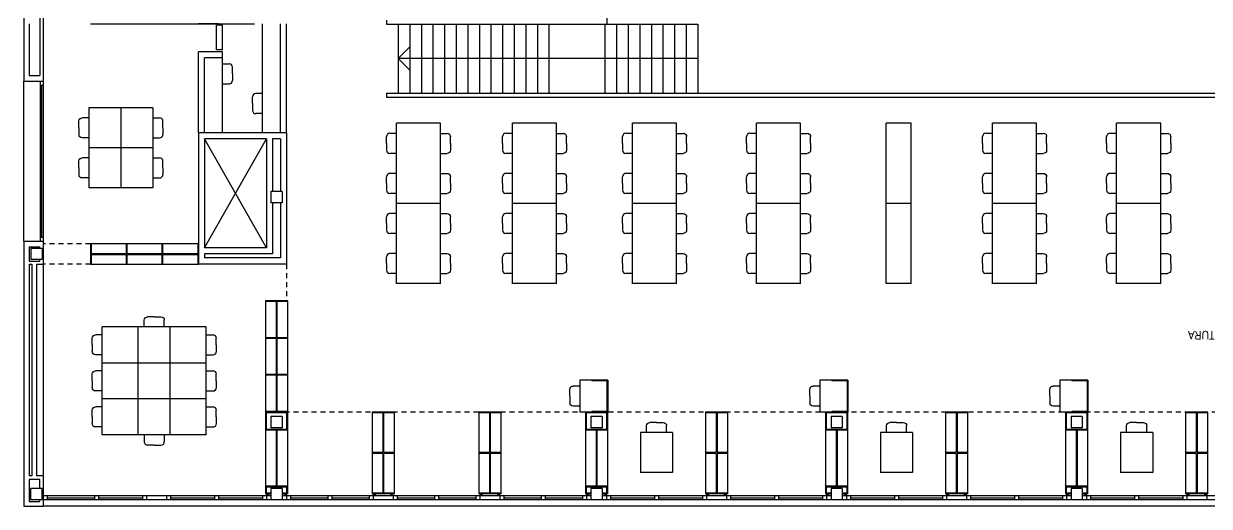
# Model space of a CAD drawing. Extents: x 60 to 232, y 77 to 220.
# Drawn here: x 67.41 to 97.05, y 82.56 to 94.61 of the extents above; entities that cross this region are included whole.
import ezdxf

# ---------------------------------------------------------------- set-up
doc = ezdxf.new("R2010")
doc.units = 0
doc.header["$MEASUREMENT"] = 0
doc.linetypes.add('RAYITAS', pattern=[0.375, 0.25, -0.125])
doc.linetypes.add('RAYITAS2', pattern=[0.1875, 0.125, -0.0625])
doc.layers.get('0').update_dxf_attribs({"linetype": 'CONTINUOUS'})
for name, color, linetype in [('ALBA', 7, 'CONTINUOUS'), ('CARP', 2, 'CONTINUOUS'), ('MUEBLES', 6, 'CONTINUOUS'), ('OPAC', 6, 'CONTINUOUS'), ('PILARES', 1, 'CONTINUOUS'), ('PROY', 2, 'CONTINUOUS'), ('PROY2', 2, 'RAYITAS2')]:
    doc.layers.add(name, color=color, linetype=linetype)
doc.styles.add('COTAS', font='romans8.shx', dxfattribs={"height": 0.1})

# ---------------------------------------------------------------- blocks, each defined once
blk = doc.blocks.new('SILLA')
at = {"layer": 'MUEBLES'}
for p, q in [((-0.5, 0), (-0.5, 0.167)), ((-0.25, 0.25), (-0.417, 0.25)), ((-0.25, 0.25), (-0.083, 0.25)), ((0, 0), (0, 0.167))]:
    blk.add_line(p, q, dxfattribs=at)
for centre, start, end in [((-0.417, 0.167), 90, 180), ((-0.083, 0.167), 0, 90)]:
    blk.add_arc(centre, 0.0833, start, end, dxfattribs=at)

msp = doc.modelspace()

# ---------------------------------------------------------------- linework, layer by layer
at = {"layer": 'ALBA'}
for p, q in [((67.904, 95.107), (67.904, 93.177)), ((67.414, 94.797), (67.414, 93.177)), ((67.554, 94.607), (67.554, 93.317)), ((67.814, 94.777), (67.814, 93.317)), ((67.414, 93.177), (67.904, 93.177)), ((67.554, 93.317), (67.814, 93.317)), ((71.784, 91.882), (71.784, 88.607)), ((73.984, 91.882), (71.784, 91.882)), ((73.984, 91.882), (73.984, 88.607)), ((73.484, 91.732), (71.934, 91.732)), ((71.934, 91.732), (71.934, 89.007)), ((73.484, 91.732), (73.484, 89.007)), ((73.834, 91.732), (73.634, 91.732)), ((73.634, 91.732), (73.634, 90.418)), ((73.834, 91.732), (73.834, 90.418)), ((73.634, 90.138), (73.634, 88.857)), ((73.834, 90.138), (73.834, 88.757)), ((67.414, 89.177), (67.904, 89.177)), ((67.414, 89.177), (67.414, 82.557)), ((67.554, 89.037), (67.814, 89.037)), ((67.554, 89.037), (67.554, 88.857)), ((67.814, 88.997), (67.814, 89.037)), ((67.904, 89.177), (67.904, 88.607)), ((73.484, 89.007), (71.934, 89.007)), ((67.554, 88.857), (67.554, 88.677)), ((67.554, 88.677), (67.814, 88.677)), ((67.814, 88.677), (67.814, 88.717)), ((71.934, 88.857), (71.934, 88.757)), ((73.634, 88.857), (71.934, 88.857)), ((73.834, 88.757), (71.934, 88.757)), ((67.554, 88.607), (67.614, 88.607)), ((67.554, 88.607), (67.554, 83.317)), ((67.614, 88.607), (67.614, 83.317)), ((67.734, 88.607), (67.904, 88.607)), ((67.734, 88.607), (67.734, 83.317)), ((73.984, 88.607), (71.784, 88.607)), ((67.614, 83.317), (67.554, 83.317)), ((67.904, 83.317), (67.734, 83.317)), ((67.904, 83.317), (67.904, 82.557)), ((67.814, 83.227), (67.554, 83.227)), ((67.554, 83.227), (67.554, 82.677)), ((67.814, 82.997), (67.814, 83.227)), ((67.814, 82.677), (67.814, 82.717)), ((67.414, 82.557), (67.904, 82.557)), ((67.554, 82.677), (67.814, 82.677))]:
    msp.add_line(p, q, dxfattribs=at)
at = {"layer": 'CARP'}
for p, q in [((67.824, 93.077), (67.904, 93.077)), ((67.864, 89.277), (67.864, 93.077)), ((71.934, 89.007), (73.484, 91.732)), ((67.824, 89.277), (67.904, 89.277)), ((73.594, 82.817), (67.904, 82.817)), ((73.594, 82.717), (67.904, 82.717)), ((68.004, 82.817), (68.004, 82.717)), ((68.004, 82.767), (69.184, 82.767)), ((69.184, 82.817), (69.184, 82.717)), ((69.284, 82.817), (69.284, 82.717)), ((69.284, 82.767), (70.384, 82.767)), ((70.384, 82.817), (70.384, 82.717)), ((70.484, 82.817), (70.484, 82.717)), ((70.984, 82.817), (70.984, 82.717)), ((71.084, 82.817), (71.084, 82.717)), ((71.084, 82.767), (72.184, 82.767)), ((72.184, 82.817), (72.184, 82.717)), ((72.284, 82.817), (72.284, 82.717)), ((72.284, 82.767), (73.384, 82.767)), ((73.384, 82.817), (73.384, 82.717)), ((73.484, 82.817), (73.484, 82.717)), ((81.594, 82.817), (73.874, 82.817)), ((81.594, 82.717), (73.874, 82.717)), ((73.984, 82.817), (73.984, 82.717)), ((74.084, 82.817), (74.084, 82.717)), ((74.084, 82.767), (75.018, 82.767)), ((75.018, 82.817), (75.018, 82.717)), ((75.118, 82.817), (75.118, 82.717)), ((75.118, 82.767), (76.051, 82.767)), ((76.051, 82.817), (76.051, 82.717)), ((76.151, 82.817), (76.151, 82.717)), ((76.651, 82.817), (76.651, 82.717)), ((76.751, 82.817), (76.751, 82.717)), ((76.751, 82.767), (77.684, 82.767)), ((77.684, 82.817), (77.684, 82.717)), ((77.784, 82.817), (77.784, 82.717)), ((77.784, 82.767), (78.718, 82.767)), ((78.718, 82.817), (78.718, 82.717)), ((78.818, 82.817), (78.818, 82.717)), ((79.318, 82.817), (79.318, 82.717)), ((79.418, 82.817), (79.418, 82.717)), ((79.418, 82.767), (80.351, 82.767)), ((80.351, 82.817), (80.351, 82.717)), ((80.451, 82.817), (80.451, 82.717)), ((80.451, 82.767), (81.384, 82.767)), ((81.384, 82.817), (81.384, 82.717)), ((81.484, 82.817), (81.484, 82.717)), ((87.594, 82.817), (81.874, 82.817)), ((87.594, 82.717), (81.874, 82.717)), ((81.984, 82.817), (81.984, 82.717)), ((82.084, 82.817), (82.084, 82.717)), ((82.084, 82.767), (83.184, 82.767)), ((83.184, 82.817), (83.184, 82.717)), ((83.284, 82.817), (83.284, 82.717)), ((83.284, 82.767), (84.384, 82.767)), ((84.384, 82.817), (84.384, 82.717)), ((84.484, 82.817), (84.484, 82.717)), ((84.984, 82.817), (84.984, 82.717)), ((85.084, 82.817), (85.084, 82.717)), ((85.084, 82.767), (86.184, 82.767)), ((86.184, 82.817), (86.184, 82.717)), ((86.284, 82.817), (86.284, 82.717)), ((86.284, 82.767), (87.384, 82.767)), ((87.384, 82.817), (87.384, 82.717)), ((87.484, 82.817), (87.484, 82.717)), ((93.594, 82.817), (87.874, 82.817)), ((93.594, 82.717), (87.874, 82.717)), ((87.984, 82.817), (87.984, 82.717)), ((88.084, 82.817), (88.084, 82.717)), ((88.084, 82.767), (89.184, 82.767)), ((89.184, 82.817), (89.184, 82.717)), ((89.284, 82.817), (89.284, 82.717)), ((89.284, 82.767), (90.384, 82.767)), ((90.384, 82.817), (90.384, 82.717)), ((90.484, 82.817), (90.484, 82.717)), ((90.984, 82.817), (90.984, 82.717)), ((91.084, 82.817), (91.084, 82.717)), ((91.084, 82.767), (92.184, 82.767)), ((92.184, 82.817), (92.184, 82.717)), ((92.284, 82.817), (92.284, 82.717)), ((92.284, 82.767), (93.384, 82.767)), ((93.384, 82.817), (93.384, 82.717)), ((93.484, 82.817), (93.484, 82.717)), ((99.594, 82.817), (93.874, 82.817)), ((99.594, 82.717), (93.874, 82.717)), ((93.984, 82.817), (93.984, 82.717)), ((94.084, 82.817), (94.084, 82.717)), ((94.084, 82.767), (95.184, 82.767)), ((95.184, 82.817), (95.184, 82.717)), ((95.284, 82.817), (95.284, 82.717)), ((95.284, 82.767), (96.384, 82.767)), ((96.384, 82.817), (96.384, 82.717)), ((96.484, 82.817), (96.484, 82.717)), ((96.984, 82.817), (96.984, 82.717)), ((108.484, 82.557), (67.904, 82.557))]:
    msp.add_line(p, q, dxfattribs=at)
at = {"layer": 'MUEBLES', "color": 5}
for p, q in [((69.084, 94.607), (73.184, 94.607)), ((72.284, 94.607), (71.784, 94.607)), ((72.234, 93.954), (72.234, 94.575)), ((72.384, 94.575), (72.234, 94.575)), ((72.384, 93.954), (72.384, 94.575)), ((73.384, 91.882), (73.384, 94.607)), ((73.834, 91.882), (73.834, 94.607)), ((73.984, 91.882), (73.984, 94.607)), ((72.384, 93.954), (72.234, 93.954)), ((71.784, 91.882), (71.784, 93.907)), ((72.384, 93.907), (71.784, 93.907)), ((71.934, 91.882), (71.934, 93.757)), ((72.384, 93.757), (71.934, 93.757)), ((72.384, 91.882), (72.384, 93.907)), ((71.784, 89.107), (69.084, 89.107)), ((69.084, 89.107), (69.084, 88.607)), ((69.104, 89.107), (69.104, 88.867)), ((69.974, 89.107), (69.974, 88.867)), ((69.994, 89.107), (69.994, 88.867)), ((70.863, 89.107), (70.863, 88.867)), ((70.884, 89.107), (70.884, 88.867)), ((71.764, 89.107), (71.764, 88.867)), ((69.104, 88.867), (69.974, 88.867)), ((69.104, 88.847), (69.974, 88.847)), ((69.104, 88.847), (69.104, 88.607)), ((69.974, 88.847), (69.974, 88.607)), ((69.994, 88.867), (70.863, 88.867)), ((69.994, 88.847), (70.863, 88.847)), ((69.994, 88.847), (69.994, 88.607)), ((70.863, 88.847), (70.863, 88.607)), ((70.884, 88.867), (71.764, 88.867)), ((70.884, 88.847), (70.884, 88.607)), ((70.884, 88.847), (71.764, 88.847)), ((71.764, 88.847), (71.764, 88.607)), ((69.084, 88.607), (71.784, 88.607)), ((74.014, 87.687), (73.454, 87.687)), ((73.454, 87.687), (73.454, 84.907)), ((73.724, 87.667), (73.454, 87.667)), ((73.724, 87.667), (73.724, 86.767)), ((74.014, 87.667), (73.744, 87.667)), ((73.744, 87.667), (73.744, 86.767)), ((74.014, 84.907), (74.014, 87.687)), ((73.724, 86.767), (73.454, 86.767)), ((73.724, 86.747), (73.454, 86.747)), ((73.724, 86.747), (73.724, 85.847)), ((74.014, 86.767), (73.744, 86.767)), ((74.014, 86.747), (73.744, 86.747)), ((73.744, 86.747), (73.744, 85.847)), ((73.724, 85.847), (73.454, 85.847)), ((73.724, 85.827), (73.454, 85.827)), ((73.724, 85.827), (73.724, 84.927)), ((74.014, 85.847), (73.744, 85.847)), ((74.014, 85.827), (73.744, 85.827)), ((73.744, 85.827), (73.744, 84.927)), ((73.724, 84.927), (73.454, 84.927)), ((74.014, 84.907), (73.454, 84.907)), ((73.454, 84.907), (73.454, 82.867)), ((74.014, 84.907), (73.454, 84.907)), ((73.994, 84.887), (73.474, 84.887)), ((73.474, 84.887), (73.474, 84.477)), ((74.014, 84.927), (73.744, 84.927)), ((73.994, 84.477), (73.994, 84.887)), ((74.014, 82.867), (74.014, 84.907)), ((76.681, 84.907), (76.121, 84.907)), ((76.121, 84.907), (76.121, 82.867)), ((76.391, 84.887), (76.121, 84.887)), ((76.391, 84.887), (76.391, 83.897)), ((76.681, 84.887), (76.411, 84.887)), ((76.411, 84.887), (76.411, 83.897)), ((76.681, 82.867), (76.681, 84.907)), ((79.348, 84.907), (78.788, 84.907)), ((78.788, 84.907), (78.788, 82.867)), ((79.058, 84.887), (78.788, 84.887)), ((79.058, 84.887), (79.058, 83.897)), ((79.348, 84.887), (79.078, 84.887)), ((79.078, 84.887), (79.078, 83.897)), ((79.348, 82.867), (79.348, 84.907)), ((81.454, 84.907), (81.454, 82.867)), ((81.994, 84.887), (81.474, 84.887)), ((81.474, 84.887), (81.474, 84.477)), ((81.994, 84.477), (81.994, 84.887)), ((82.014, 82.867), (82.014, 84.907)), ((85.014, 84.907), (84.454, 84.907)), ((84.454, 84.907), (84.454, 82.867)), ((84.724, 84.887), (84.454, 84.887)), ((84.724, 84.887), (84.724, 83.897)), ((84.744, 84.887), (84.744, 83.897)), ((85.014, 84.887), (84.744, 84.887)), ((85.014, 82.867), (85.014, 84.907)), ((87.454, 84.907), (87.454, 82.867)), ((87.474, 84.887), (87.474, 84.477)), ((87.994, 84.887), (87.474, 84.887)), ((87.994, 84.477), (87.994, 84.887)), ((88.014, 82.867), (88.014, 84.907)), ((91.014, 84.907), (90.454, 84.907)), ((90.454, 84.907), (90.454, 82.867)), ((90.724, 84.887), (90.454, 84.887)), ((90.724, 84.887), (90.724, 83.897)), ((91.014, 84.887), (90.744, 84.887)), ((90.744, 84.887), (90.744, 83.897)), ((91.014, 82.867), (91.014, 84.907)), ((93.454, 84.907), (93.454, 82.867)), ((93.474, 84.887), (93.474, 84.477)), ((93.994, 84.887), (93.474, 84.887)), ((93.994, 84.477), (93.994, 84.887)), ((94.014, 82.867), (94.014, 84.907)), ((96.454, 84.907), (96.454, 82.867)), ((97.014, 84.907), (96.454, 84.907)), ((96.724, 84.887), (96.454, 84.887)), ((96.724, 84.887), (96.724, 83.897)), ((96.744, 84.887), (96.744, 83.897)), ((97.014, 84.887), (96.744, 84.887)), ((97.014, 82.867), (97.014, 84.907)), ((73.994, 84.477), (73.474, 84.477)), ((81.994, 84.477), (81.474, 84.477)), ((87.994, 84.477), (87.474, 84.477)), ((93.994, 84.477), (93.474, 84.477)), ((73.724, 84.457), (73.454, 84.457)), ((73.724, 84.457), (73.724, 83.057)), ((74.014, 84.457), (73.744, 84.457)), ((73.744, 84.457), (73.744, 83.057)), ((81.724, 84.457), (81.454, 84.457)), ((81.724, 84.457), (81.724, 83.057)), ((82.014, 84.457), (81.744, 84.457)), ((81.744, 84.457), (81.744, 83.057)), ((87.724, 84.457), (87.454, 84.457)), ((87.724, 84.457), (87.724, 83.057)), ((88.014, 84.457), (87.744, 84.457)), ((87.744, 84.457), (87.744, 83.057)), ((93.724, 84.457), (93.454, 84.457)), ((93.724, 84.457), (93.724, 83.057)), ((94.014, 84.457), (93.744, 84.457)), ((93.744, 84.457), (93.744, 83.057)), ((76.391, 83.897), (76.121, 83.897)), ((76.391, 83.877), (76.121, 83.877)), ((76.391, 83.877), (76.391, 82.887)), ((76.681, 83.897), (76.411, 83.897)), ((76.411, 83.877), (76.411, 82.887)), ((76.681, 83.877), (76.411, 83.877)), ((79.058, 83.897), (78.788, 83.897)), ((79.058, 83.877), (78.788, 83.877)), ((79.058, 83.877), (79.058, 82.887)), ((79.348, 83.897), (79.078, 83.897)), ((79.348, 83.877), (79.078, 83.877)), ((79.078, 83.877), (79.078, 82.887)), ((84.724, 83.897), (84.454, 83.897)), ((84.724, 83.877), (84.454, 83.877)), ((84.724, 83.877), (84.724, 82.887)), ((85.014, 83.897), (84.744, 83.897)), ((85.014, 83.877), (84.744, 83.877)), ((84.744, 83.877), (84.744, 82.887)), ((90.724, 83.897), (90.454, 83.897)), ((90.724, 83.877), (90.454, 83.877)), ((90.724, 83.877), (90.724, 82.887)), ((91.014, 83.897), (90.744, 83.897)), ((90.744, 83.877), (90.744, 82.887)), ((91.014, 83.877), (90.744, 83.877)), ((96.724, 83.897), (96.454, 83.897)), ((96.724, 83.877), (96.454, 83.877)), ((96.724, 83.877), (96.724, 82.887)), ((97.014, 83.897), (96.744, 83.897)), ((97.014, 83.877), (96.744, 83.877)), ((96.744, 83.877), (96.744, 82.887)), ((73.724, 83.057), (73.454, 83.057)), ((73.994, 83.037), (73.474, 83.037)), ((73.474, 83.037), (73.474, 82.887)), ((74.014, 83.057), (73.744, 83.057)), ((73.994, 82.887), (73.994, 83.037)), ((81.724, 83.057), (81.454, 83.057)), ((81.474, 83.037), (81.474, 82.887)), ((81.994, 83.037), (81.474, 83.037)), ((82.014, 83.057), (81.744, 83.057)), ((81.994, 82.887), (81.994, 83.037)), ((87.724, 83.057), (87.454, 83.057)), ((87.994, 83.037), (87.474, 83.037)), ((87.474, 83.037), (87.474, 82.887)), ((88.014, 83.057), (87.744, 83.057)), ((87.994, 82.887), (87.994, 83.037)), ((93.724, 83.057), (93.454, 83.057)), ((93.994, 83.037), (93.474, 83.037)), ((93.474, 83.037), (93.474, 82.887)), ((94.014, 83.057), (93.744, 83.057)), ((93.994, 82.887), (93.994, 83.037)), ((73.594, 82.867), (73.454, 82.867)), ((73.594, 82.887), (73.474, 82.887)), ((73.484, 82.867), (73.534, 82.817)), ((73.534, 82.867), (73.484, 82.817)), ((73.484, 82.867), (73.484, 82.817)), ((73.534, 82.817), (73.484, 82.817)), ((73.534, 82.867), (73.534, 82.817)), ((73.994, 82.887), (73.874, 82.887)), ((74.014, 82.867), (73.874, 82.867)), ((73.984, 82.817), (73.934, 82.867)), ((73.984, 82.867), (73.934, 82.817)), ((73.934, 82.817), (73.934, 82.867)), ((73.984, 82.817), (73.934, 82.817)), ((73.984, 82.817), (73.984, 82.867)), ((76.391, 82.887), (76.121, 82.887)), ((76.681, 82.867), (76.121, 82.867)), ((76.151, 82.867), (76.151, 82.817)), ((76.201, 82.867), (76.151, 82.817)), ((76.151, 82.867), (76.201, 82.817)), ((76.201, 82.817), (76.151, 82.817)), ((76.201, 82.867), (76.201, 82.817)), ((76.681, 82.887), (76.411, 82.887)), ((76.601, 82.817), (76.601, 82.867)), ((76.651, 82.867), (76.601, 82.817)), ((76.651, 82.817), (76.601, 82.867)), ((76.651, 82.817), (76.601, 82.817)), ((76.651, 82.817), (76.651, 82.867)), ((79.058, 82.887), (78.788, 82.887)), ((79.348, 82.867), (78.788, 82.867)), ((78.818, 82.867), (78.868, 82.817)), ((78.868, 82.867), (78.818, 82.817)), ((78.818, 82.867), (78.818, 82.817)), ((78.868, 82.817), (78.818, 82.817)), ((78.868, 82.867), (78.868, 82.817)), ((79.348, 82.887), (79.078, 82.887)), ((79.318, 82.817), (79.268, 82.867)), ((79.318, 82.867), (79.268, 82.817)), ((79.268, 82.817), (79.268, 82.867)), ((79.318, 82.817), (79.268, 82.817)), ((79.318, 82.817), (79.318, 82.867)), ((81.594, 82.867), (81.454, 82.867)), ((81.594, 82.887), (81.474, 82.887)), ((81.484, 82.867), (81.484, 82.817)), ((81.534, 82.867), (81.484, 82.817)), ((81.484, 82.867), (81.534, 82.817)), ((81.534, 82.817), (81.484, 82.817)), ((81.534, 82.867), (81.534, 82.817)), ((81.994, 82.887), (81.874, 82.887)), ((82.014, 82.867), (81.874, 82.867)), ((81.934, 82.817), (81.934, 82.867)), ((81.984, 82.867), (81.934, 82.817)), ((81.984, 82.817), (81.934, 82.867)), ((81.984, 82.817), (81.934, 82.817)), ((81.984, 82.817), (81.984, 82.867)), ((84.724, 82.887), (84.454, 82.887)), ((85.014, 82.867), (84.454, 82.867)), ((84.484, 82.867), (84.484, 82.817)), ((84.534, 82.867), (84.484, 82.817)), ((84.484, 82.867), (84.534, 82.817)), ((84.534, 82.817), (84.484, 82.817)), ((84.534, 82.867), (84.534, 82.817)), ((85.014, 82.887), (84.744, 82.887)), ((84.934, 82.817), (84.934, 82.867)), ((84.984, 82.867), (84.934, 82.817)), ((84.984, 82.817), (84.934, 82.867)), ((84.984, 82.817), (84.934, 82.817)), ((84.984, 82.817), (84.984, 82.867)), ((87.594, 82.867), (87.454, 82.867)), ((87.594, 82.887), (87.474, 82.887)), ((87.484, 82.867), (87.534, 82.817)), ((87.534, 82.867), (87.484, 82.817)), ((87.484, 82.867), (87.484, 82.817)), ((87.534, 82.817), (87.484, 82.817)), ((87.534, 82.867), (87.534, 82.817)), ((87.994, 82.887), (87.874, 82.887)), ((88.014, 82.867), (87.874, 82.867)), ((87.984, 82.817), (87.934, 82.867)), ((87.984, 82.867), (87.934, 82.817)), ((87.934, 82.817), (87.934, 82.867)), ((87.984, 82.817), (87.934, 82.817)), ((87.984, 82.817), (87.984, 82.867)), ((90.724, 82.887), (90.454, 82.887)), ((91.014, 82.867), (90.454, 82.867)), ((90.484, 82.867), (90.534, 82.817)), ((90.534, 82.867), (90.484, 82.817)), ((90.484, 82.867), (90.484, 82.817)), ((90.534, 82.817), (90.484, 82.817)), ((90.534, 82.867), (90.534, 82.817)), ((91.014, 82.887), (90.744, 82.887)), ((90.984, 82.817), (90.934, 82.867)), ((90.984, 82.867), (90.934, 82.817)), ((90.934, 82.817), (90.934, 82.867)), ((90.984, 82.817), (90.934, 82.817)), ((90.984, 82.817), (90.984, 82.867)), ((93.594, 82.867), (93.454, 82.867)), ((93.594, 82.887), (93.474, 82.887)), ((93.484, 82.867), (93.534, 82.817)), ((93.534, 82.867), (93.484, 82.817)), ((93.484, 82.867), (93.484, 82.817)), ((93.534, 82.817), (93.484, 82.817)), ((93.534, 82.867), (93.534, 82.817)), ((93.994, 82.887), (93.874, 82.887)), ((94.014, 82.867), (93.874, 82.867)), ((93.984, 82.817), (93.934, 82.867)), ((93.984, 82.867), (93.934, 82.817)), ((93.934, 82.817), (93.934, 82.867)), ((93.984, 82.817), (93.934, 82.817)), ((93.984, 82.817), (93.984, 82.867)), ((96.724, 82.887), (96.454, 82.887)), ((97.014, 82.867), (96.454, 82.867)), ((96.484, 82.867), (96.484, 82.817)), ((96.534, 82.867), (96.484, 82.817)), ((96.484, 82.867), (96.534, 82.817)), ((96.534, 82.817), (96.484, 82.817)), ((96.534, 82.867), (96.534, 82.817)), ((97.014, 82.887), (96.744, 82.887)), ((96.934, 82.817), (96.934, 82.867)), ((96.984, 82.867), (96.934, 82.817)), ((96.984, 82.817), (96.934, 82.867)), ((96.984, 82.817), (96.934, 82.817)), ((96.984, 82.817), (96.984, 82.867))]:
    msp.add_line(p, q, dxfattribs=at)
at = {"layer": 'MUEBLES'}
for p, q in [((69.844, 92.506), (69.044, 92.506)), ((69.044, 92.506), (69.044, 91.506)), ((70.644, 92.506), (69.844, 92.506)), ((69.844, 92.506), (69.844, 91.506)), ((70.644, 92.506), (70.644, 91.506)), ((77.834, 92.12), (76.734, 92.12)), ((76.734, 90.12), (76.734, 92.12)), ((77.834, 90.12), (77.834, 92.12)), ((79.634, 90.12), (79.634, 92.12)), ((80.734, 92.12), (79.634, 92.12)), ((80.734, 90.12), (80.734, 92.12)), ((83.734, 92.12), (82.634, 92.12)), ((82.634, 90.12), (82.634, 92.12)), ((83.734, 90.12), (83.734, 92.12)), ((86.834, 92.12), (85.734, 92.12)), ((85.734, 90.12), (85.734, 92.12)), ((86.834, 90.12), (86.834, 92.12)), ((89.594, 92.12), (88.974, 92.12)), ((88.974, 90.12), (88.974, 92.12)), ((89.594, 90.12), (89.594, 92.12)), ((91.634, 90.12), (91.634, 92.12)), ((92.734, 92.12), (91.634, 92.12)), ((92.734, 90.12), (92.734, 92.12)), ((95.834, 92.12), (94.734, 92.12)), ((94.734, 90.12), (94.734, 92.12)), ((95.834, 90.12), (95.834, 92.12)), ((69.044, 91.506), (69.044, 90.506)), ((69.844, 91.506), (69.044, 91.506)), ((69.844, 91.506), (69.044, 91.506)), ((70.644, 91.506), (69.844, 91.506)), ((69.844, 91.506), (69.844, 90.506)), ((70.644, 91.506), (69.944, 91.506)), ((70.644, 91.506), (70.644, 90.506)), ((69.844, 90.506), (69.044, 90.506)), ((70.644, 90.506), (69.844, 90.506)), ((77.834, 90.12), (76.734, 90.12)), ((77.834, 90.12), (76.734, 90.12)), ((76.734, 88.12), (76.734, 90.12)), ((77.834, 88.12), (77.834, 90.12)), ((80.734, 90.12), (79.634, 90.12)), ((80.734, 90.12), (79.634, 90.12)), ((79.634, 88.12), (79.634, 90.12)), ((80.734, 88.12), (80.734, 90.12)), ((83.734, 90.12), (82.634, 90.12)), ((83.734, 90.12), (82.634, 90.12)), ((82.634, 88.12), (82.634, 90.12)), ((83.734, 88.12), (83.734, 90.12)), ((86.834, 90.12), (85.734, 90.12)), ((86.834, 90.12), (85.734, 90.12)), ((85.734, 88.12), (85.734, 90.12)), ((86.834, 88.12), (86.834, 90.12)), ((89.594, 90.12), (88.974, 90.12)), ((88.974, 88.12), (88.974, 90.12)), ((89.594, 88.12), (89.594, 90.12)), ((92.734, 90.12), (91.634, 90.12)), ((92.734, 90.12), (91.634, 90.12)), ((91.634, 88.12), (91.634, 90.12)), ((92.734, 88.12), (92.734, 90.12)), ((95.834, 90.12), (94.734, 90.12)), ((95.834, 90.12), (94.734, 90.12)), ((94.734, 88.12), (94.734, 90.12)), ((95.834, 88.12), (95.834, 90.12)), ((67.904, 88.607), (67.904, 83.317)), ((77.834, 88.12), (76.734, 88.12)), ((80.734, 88.12), (79.634, 88.12)), ((83.734, 88.12), (82.634, 88.12)), ((86.834, 88.12), (85.734, 88.12)), ((89.594, 88.12), (88.974, 88.12)), ((92.734, 88.12), (91.634, 88.12)), ((95.834, 88.12), (94.734, 88.12)), ((71.979, 87.037), (69.379, 87.037)), ((69.379, 84.337), (69.379, 87.037)), ((70.279, 84.337), (70.279, 87.037)), ((71.079, 84.337), (71.079, 87.037)), ((71.979, 84.337), (71.979, 87.037)), ((69.379, 86.137), (71.979, 86.137)), ((71.979, 85.237), (69.379, 85.237)), ((71.979, 84.337), (69.379, 84.337)), ((83.634, 84.397), (82.834, 84.397)), ((82.834, 84.397), (82.834, 83.397)), ((83.634, 84.397), (83.634, 83.397)), ((89.634, 84.397), (88.834, 84.397)), ((88.834, 84.397), (88.834, 83.397)), ((89.634, 84.397), (89.634, 83.397)), ((95.634, 84.397), (94.834, 84.397)), ((94.834, 84.397), (94.834, 83.397)), ((95.634, 84.397), (95.634, 83.397)), ((83.634, 83.397), (82.834, 83.397)), ((89.634, 83.397), (88.834, 83.397)), ((95.634, 83.397), (94.834, 83.397))]:
    msp.add_line(p, q, dxfattribs=at)
at = {"layer": 'MUEBLES', "color": 5, "linetype": 'RAYITAS'}
for p, q in [((82.014, 85.057), (82.014, 85.057)), ((88.014, 85.057), (88.014, 85.057)), ((94.014, 85.057), (94.014, 85.057)), ((87.484, 84.907), (87.484, 84.907)), ((93.484, 84.907), (93.484, 84.907))]:
    msp.add_line(p, q, dxfattribs=at)
at = {"layer": 'OPAC'}
for p, q in [((81.314, 85.707), (81.314, 84.907)), ((82.014, 85.707), (81.314, 85.707)), ((81.614, 85.707), (81.614, 85.687)), ((81.994, 85.687), (81.614, 85.687)), ((81.994, 85.687), (81.994, 84.927)), ((82.014, 85.707), (82.014, 84.907)), ((87.314, 85.707), (87.314, 84.907)), ((88.014, 85.707), (87.314, 85.707)), ((87.614, 85.707), (87.614, 85.687)), ((87.994, 85.687), (87.614, 85.687)), ((87.994, 85.687), (87.994, 84.927)), ((88.014, 85.707), (88.014, 84.907)), ((94.014, 85.707), (93.314, 85.707)), ((93.314, 85.707), (93.314, 84.907)), ((93.614, 85.707), (93.614, 85.687)), ((93.994, 85.687), (93.614, 85.687)), ((93.994, 85.687), (93.994, 84.927)), ((94.014, 85.707), (94.014, 84.907)), ((82.014, 84.907), (81.314, 84.907)), ((81.994, 84.927), (81.614, 84.927)), ((81.614, 84.927), (81.614, 84.907)), ((88.014, 84.907), (87.314, 84.907)), ((87.614, 84.927), (87.614, 84.907)), ((87.994, 84.927), (87.614, 84.927)), ((94.014, 84.907), (93.314, 84.907)), ((93.994, 84.927), (93.614, 84.927)), ((93.614, 84.927), (93.614, 84.907))]:
    msp.add_line(p, q, dxfattribs=at)
at = {"layer": 'PILARES'}
for p, q in [((73.594, 90.418), (73.594, 90.138)), ((73.874, 90.418), (73.594, 90.418)), ((73.874, 90.418), (73.874, 90.138)), ((73.874, 90.138), (73.594, 90.138)), ((67.874, 88.997), (67.594, 88.997)), ((67.594, 88.997), (67.594, 88.717)), ((67.874, 88.997), (67.874, 88.717)), ((67.874, 88.717), (67.594, 88.717)), ((73.594, 84.797), (73.594, 84.517)), ((73.874, 84.797), (73.594, 84.797)), ((73.874, 84.797), (73.874, 84.517)), ((81.874, 84.797), (81.594, 84.797)), ((81.594, 84.797), (81.594, 84.517)), ((81.874, 84.797), (81.874, 84.517)), ((87.874, 84.797), (87.594, 84.797)), ((87.594, 84.797), (87.594, 84.517)), ((87.874, 84.797), (87.874, 84.517)), ((93.874, 84.797), (93.594, 84.797)), ((93.594, 84.797), (93.594, 84.517)), ((93.874, 84.797), (93.874, 84.517)), ((73.874, 84.517), (73.594, 84.517)), ((81.874, 84.517), (81.594, 84.517)), ((87.874, 84.517), (87.594, 84.517)), ((93.874, 84.517), (93.594, 84.517)), ((67.874, 82.997), (67.594, 82.997)), ((67.594, 82.717), (67.594, 82.997)), ((67.874, 82.717), (67.874, 82.997)), ((73.874, 82.997), (73.594, 82.997)), ((73.594, 82.997), (73.594, 82.717)), ((73.874, 82.997), (73.874, 82.717)), ((81.874, 82.997), (81.594, 82.997)), ((81.594, 82.997), (81.594, 82.717)), ((81.874, 82.997), (81.874, 82.717)), ((87.874, 82.997), (87.594, 82.997)), ((87.594, 82.997), (87.594, 82.717)), ((87.874, 82.997), (87.874, 82.717)), ((93.874, 82.997), (93.594, 82.997)), ((93.594, 82.997), (93.594, 82.717)), ((93.874, 82.997), (93.874, 82.717)), ((67.874, 82.717), (67.594, 82.717)), ((73.874, 82.717), (73.594, 82.717)), ((81.874, 82.717), (81.594, 82.717)), ((87.874, 82.717), (87.594, 82.717)), ((93.874, 82.717), (93.594, 82.717))]:
    msp.add_line(p, q, dxfattribs=at)
at = {"layer": 'PROY'}
for p, q in [((81.994, 100.657), (81.994, 94.597)), ((76.484, 94.697), (76.484, 94.597)), ((76.484, 94.597), (84.264, 94.597)), ((76.774, 94.597), (76.774, 92.877)), ((77.064, 94.597), (77.064, 92.877)), ((77.354, 94.597), (77.354, 92.877)), ((77.644, 94.597), (77.644, 92.877)), ((77.934, 94.597), (77.934, 92.877)), ((78.224, 94.597), (78.224, 92.877)), ((78.514, 94.597), (78.514, 92.877)), ((78.804, 94.597), (78.804, 92.877)), ((79.094, 94.597), (79.094, 92.877)), ((79.384, 94.597), (79.384, 92.877)), ((79.674, 94.597), (79.674, 92.877)), ((79.964, 94.597), (79.964, 92.877)), ((80.254, 94.597), (80.254, 92.877)), ((80.544, 94.597), (80.544, 92.877)), ((81.944, 94.597), (81.944, 92.877)), ((82.234, 94.597), (82.234, 92.877)), ((82.524, 94.597), (82.524, 92.877)), ((82.814, 94.597), (82.814, 92.877)), ((83.104, 94.597), (83.104, 92.877)), ((83.394, 94.597), (83.394, 92.877)), ((83.684, 94.597), (83.684, 92.877)), ((83.974, 94.597), (83.974, 92.877)), ((84.264, 94.597), (84.264, 92.877)), ((76.774, 93.737), (77.063, 94.027)), ((84.264, 93.737), (76.774, 93.737)), ((76.774, 93.737), (77.063, 93.448)), ((67.414, 89.177), (67.414, 93.177)), ((67.824, 93.177), (67.824, 89.177)), ((67.904, 93.177), (67.904, 89.177)), ((76.484, 92.877), (103.874, 92.877)), ((76.484, 92.877), (76.484, 92.777)), ((76.484, 92.777), (103.774, 92.777)), ((73.484, 89.007), (71.934, 91.732))]:
    msp.add_line(p, q, dxfattribs=at)
at = {"layer": 'PROY2'}
for p, q in [((69.084, 89.107), (67.904, 89.107)), ((69.084, 88.607), (67.904, 88.607)), ((73.984, 88.607), (73.984, 87.699)), ((108.484, 84.907), (73.984, 84.907))]:
    msp.add_line(p, q, dxfattribs=at)

# ---------------------------------------------------------------- block references
at = {"layer": 'MUEBLES'}
for p, rotation in [((72.384, 93.107), 269.9999999999972), ((73.384, 92.862), 90.00000000000271), ((70.644, 91.756), 269.9999999999984), ((76.734, 91.87), 90.00000000000512), ((79.634, 91.87), 90.00000000000512), ((82.634, 91.87), 90.00000000000512), ((85.734, 91.87), 90.00000000000512), ((91.634, 91.87), 90.00000000000512), ((94.734, 91.87), 90.00000000000512), ((70.644, 90.756), 269.9999999999984), ((76.734, 90.87), 90.00000000000512), ((79.634, 90.87), 90.00000000000512), ((82.634, 90.87), 90.00000000000512), ((85.734, 90.87), 90.00000000000512), ((91.634, 90.87), 90.00000000000512), ((94.734, 90.87), 90.00000000000512), ((76.734, 89.87), 90.00000000000512), ((79.634, 89.87), 90.00000000000512), ((82.634, 89.87), 90.00000000000512), ((85.734, 89.87), 90.00000000000512), ((91.634, 89.87), 90.00000000000512), ((94.734, 89.87), 90.00000000000512), ((76.734, 88.87), 90.00000000000512), ((79.634, 88.87), 90.00000000000512), ((82.634, 88.87), 90.00000000000512), ((85.734, 88.87), 90.00000000000512), ((91.634, 88.87), 90.00000000000512), ((94.734, 88.87), 90.00000000000512), ((71.979, 86.337), 269.9999999999953), ((71.979, 85.437), 269.9999999999953), ((71.979, 84.537), 269.9999999999953), ((70.429, 84.337), 179.9999999999954)]:
    msp.add_blockref('SILLA', p, dxfattribs=dict(at, rotation=rotation))
at = {"layer": 'MUEBLES', "xscale": -1}
for p, rotation in [((69.044, 91.756), 90.00000000000655), ((77.834, 91.87), 269.9999999999947), ((80.734, 91.87), 269.9999999999947), ((83.734, 91.87), 269.9999999999947), ((86.834, 91.87), 269.9999999999947), ((92.734, 91.87), 269.9999999999947), ((95.834, 91.87), 269.9999999999947), ((69.044, 90.756), 90.00000000000655), ((77.834, 90.87), 269.9999999999947), ((80.734, 90.87), 269.9999999999947), ((83.734, 90.87), 269.9999999999947), ((86.834, 90.87), 269.9999999999947), ((92.734, 90.87), 269.9999999999947), ((95.834, 90.87), 269.9999999999947), ((77.834, 89.87), 269.9999999999947), ((80.734, 89.87), 269.9999999999947), ((83.734, 89.87), 269.9999999999947), ((86.834, 89.87), 269.9999999999947), ((92.734, 89.87), 269.9999999999947), ((95.834, 89.87), 269.9999999999947), ((77.834, 88.87), 269.9999999999947), ((80.734, 88.87), 269.9999999999947), ((83.734, 88.87), 269.9999999999947), ((86.834, 88.87), 269.9999999999947), ((92.734, 88.87), 269.9999999999947), ((95.834, 88.87), 269.9999999999947), ((70.429, 87.037), 4.636291350834654e-12), ((69.379, 86.337), 90.00000000000463), ((69.379, 85.437), 90.00000000000463), ((81.314, 85.059), 90.0000000000044), ((87.314, 85.059), 90.0000000000044), ((93.314, 85.059), 90.0000000000044), ((69.379, 84.537), 90.00000000000463), ((82.984, 84.397), 6.551942643814845e-12), ((88.984, 84.397), 6.551942643814845e-12), ((94.984, 84.397), 6.551942643814845e-12)]:
    msp.add_blockref('SILLA', p, dxfattribs=dict(at, rotation=rotation))

# ---------------------------------------------------------------- texts
at = {"style": 'COTAS'}
msp.add_text('SALA DE LEITURA', height=0.2, rotation=180, dxfattribs=at).set_placement((98.803, 86.927))

doc.saveas('drawing.dxf')
